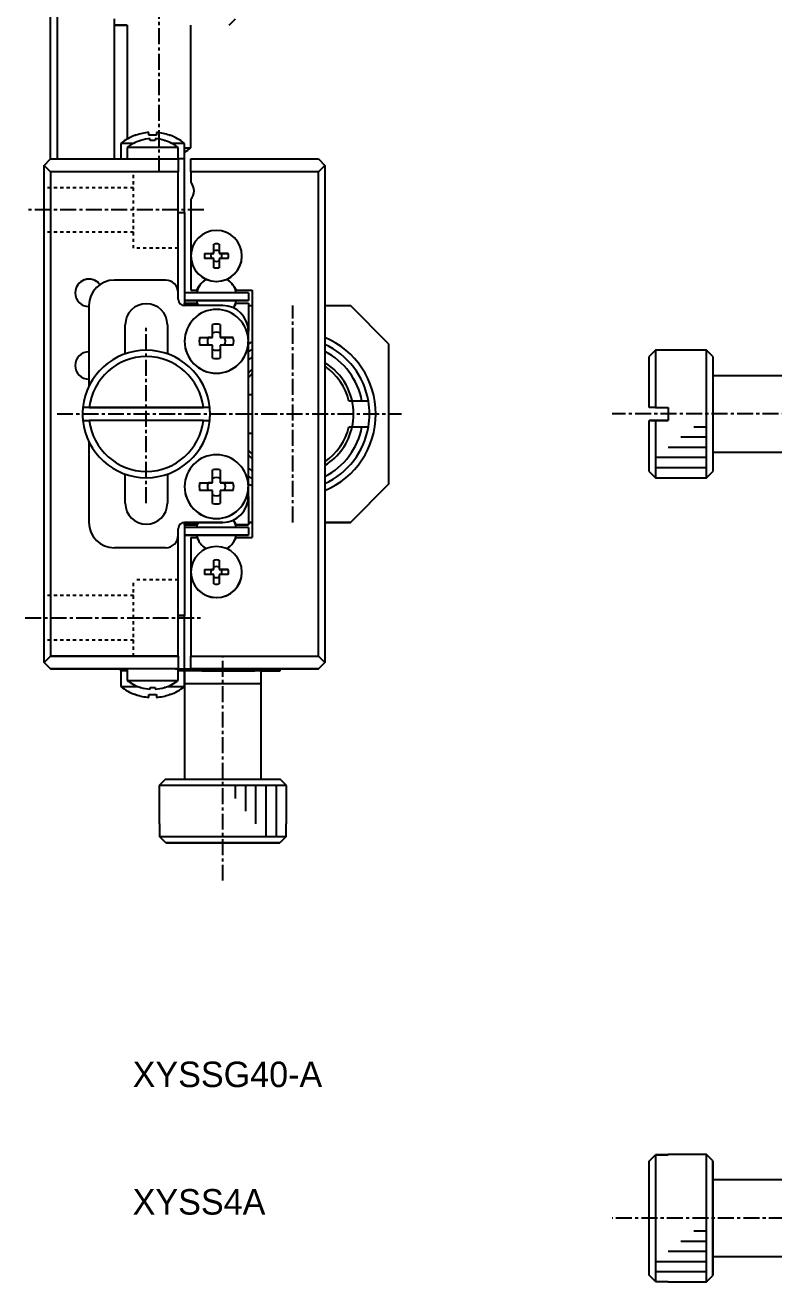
# Model space of a CAD drawing. Extents: x 56 to 220, y 78 to 232.
# Drawn here: x 55.9 to 114.6, y 82.2 to 180.8 of the extents above; entities that cross this region are included whole.
import ezdxf

# ---------------------------------------------------------------- set-up
doc = ezdxf.new("R2010")
doc.units = 0
doc.linetypes.add('CENTER', pattern=[2, 1.25, -0.25, 0.25, -0.25])
doc.linetypes.add('DOT', pattern=[0.5, 0.25, -0.25])
doc.layers.get('0').update_dxf_attribs({"linetype": 'CONTINUOUS'})

msp = doc.modelspace()

# ---------------------------------------------------------------- linework, layer by layer
at = {"color": 1, "linetype": 'CENTER'}
for p, q in [((66.411, 169.275), (66.411, 231.78)), ((69.911, 166.275), (55.911, 166.275)), ((76.911, 141.774), (76.911, 158.774)), ((65.411, 143.275), (65.411, 157.275)), ((58.411, 150.275), (72.411, 150.275)), ((68.411, 150.274), (85.411, 150.274)), ((118.986, 150.275), (101.931, 150.275)), ((55.911, 134.275), (69.911, 134.275)), ((71.411, 113.67), (71.411, 131.275)), ((119.485, 87.2), (101.931, 87.2))]:
    msp.add_line(p, q, dxfattribs=at)
at = {"color": 7, "linetype": 'CONTINUOUS'}
for p, q in [((57.911, 170.275), (57.911, 186.275)), ((58.411, 186.275), (58.411, 170.275)), ((62.911, 170.275), (62.911, 181.275)), ((63.911, 180.775), (62.911, 180.775)), ((62.911, 180.775), (63.911, 180.775)), ((63.911, 180.775), (63.911, 171.839)), ((68.911, 171.152), (68.911, 180.775)), ((71.911, 180.775), (72.411, 181.275)), ((64.594, 172.14), (64.561, 172.14)), ((64.561, 172.14), (64.594, 172.14)), ((64.982, 171.731), (64.961, 171.731)), ((64.961, 171.731), (64.982, 171.731)), ((65.611, 172.14), (65.611, 172.352)), ((66.211, 172.14), (65.611, 172.14)), ((65.711, 171.731), (65.711, 171.862)), ((66.111, 171.731), (65.711, 171.731)), ((66.111, 171.862), (66.111, 171.731)), ((66.211, 172.352), (66.211, 172.14)), ((66.839, 171.731), (66.861, 171.731)), ((66.861, 171.731), (66.839, 171.731)), ((67.227, 172.14), (67.261, 172.14)), ((67.261, 172.14), (67.227, 172.14)), ((63.411, 171.497), (63.411, 170.275)), ((64.403, 171.497), (63.411, 171.497)), ((63.911, 171.173), (63.911, 170.275)), ((67.911, 171.173), (63.911, 171.173)), ((68.411, 171.497), (67.419, 171.497)), ((67.911, 170.275), (67.911, 171.173)), ((68.411, 170.275), (68.411, 171.497)), ((68.411, 171.152), (68.911, 171.152)), ((57.411, 169.775), (57.911, 170.275)), ((57.411, 130.775), (57.411, 169.775)), ((57.911, 169.275), (57.411, 169.775)), ((57.911, 170.275), (67.911, 170.275)), ((68.411, 170.275), (67.911, 170.275)), ((67.911, 170.275), (67.911, 169.275)), ((68.411, 166.075), (68.411, 170.275)), ((68.911, 170.275), (78.911, 170.275)), ((68.911, 169.275), (68.911, 170.275)), ((78.911, 170.275), (79.411, 169.775)), ((79.411, 169.775), (78.911, 169.275)), ((79.411, 169.775), (79.411, 164.775)), ((57.911, 169.275), (57.911, 131.275)), ((67.911, 169.275), (57.911, 169.275)), ((67.911, 169.275), (57.911, 169.275)), ((67.911, 159.775), (67.911, 169.275)), ((78.911, 169.275), (68.911, 169.275)), ((68.911, 169.275), (68.911, 168.437)), ((78.911, 131.275), (78.911, 169.275)), ((68.911, 168.436), (68.911, 168.437)), ((68.911, 167.114), (68.911, 162.675)), ((67.911, 166.075), (68.411, 166.075)), ((68.411, 166.075), (68.411, 159.775)), ((79.411, 164.775), (79.411, 164.774)), ((79.411, 164.775), (79.411, 164.775)), ((79.411, 164.774), (79.411, 148.975)), ((68.911, 162.674), (68.911, 159.975)), ((69.982, 162.875), (70.711, 162.875)), ((69.982, 162.875), (70.524, 162.875)), ((70.711, 162.875), (70.524, 162.875)), ((70.711, 162.875), (70.711, 163.604)), ((71.111, 163.604), (71.111, 162.875)), ((71.297, 162.875), (71.111, 162.875)), ((71.111, 162.875), (71.839, 162.875)), ((71.839, 162.875), (71.297, 162.875)), ((70.711, 162.475), (69.982, 162.475)), ((70.711, 161.746), (70.711, 162.475)), ((71.111, 162.475), (71.111, 161.746)), ((71.839, 162.475), (71.111, 162.475)), ((66.911, 160.775), (62.911, 160.775)), ((67.911, 159.275), (67.911, 159.775)), ((73.411, 159.775), (68.411, 159.775)), ((68.411, 159.775), (68.411, 159.175)), ((68.911, 159.975), (68.911, 159.974)), ((68.911, 159.975), (69.366, 159.975)), ((68.911, 159.974), (69.366, 159.974)), ((69.366, 159.975), (69.536, 160.269)), ((69.366, 159.974), (69.52, 160.241)), ((69.366, 159.974), (69.366, 159.975)), ((72.285, 160.269), (72.455, 159.975)), ((72.301, 160.241), (72.455, 159.974)), ((72.455, 159.975), (73.711, 159.975)), ((72.455, 159.975), (72.455, 159.974)), ((72.455, 159.974), (73.711, 159.974)), ((73.411, 159.775), (73.411, 159.175)), ((73.711, 159.975), (73.711, 151.775)), ((60.911, 158.775), (60.911, 152.455)), ((68.411, 159.175), (73.411, 159.175)), ((68.411, 159.175), (68.411, 158.975)), ((68.411, 159.175), (68.411, 159.175)), ((69.352, 159.174), (68.411, 159.174)), ((68.411, 158.975), (69.366, 158.975)), ((68.411, 158.775), (68.411, 158.975)), ((71.411, 158.775), (68.411, 158.775)), ((72.561, 159.175), (69.261, 159.175)), ((69.352, 159.175), (69.261, 159.174)), ((69.352, 159.175), (69.261, 159.175)), ((69.261, 159.175), (69.352, 159.175)), ((69.352, 159.175), (69.261, 159.175)), ((69.261, 159.175), (69.352, 159.175)), ((69.352, 159.175), (69.261, 159.175)), ((69.261, 159.175), (69.352, 159.175)), ((69.352, 159.175), (69.261, 159.175)), ((69.261, 159.175), (69.352, 159.175)), ((69.352, 159.175), (69.261, 159.175)), ((69.261, 159.175), (69.352, 159.175)), ((69.352, 159.175), (69.261, 159.175)), ((69.261, 159.175), (69.352, 159.175)), ((69.261, 159.175), (69.352, 159.175)), ((69.261, 159.174), (69.352, 159.174)), ((69.482, 158.775), (69.366, 158.975)), ((72.455, 158.975), (72.285, 158.681)), ((72.335, 158.774), (72.339, 158.774)), ((72.455, 158.975), (73.411, 158.975)), ((72.561, 159.174), (72.47, 159.175)), ((72.561, 159.175), (72.47, 159.175)), ((72.561, 159.175), (72.47, 159.175)), ((72.561, 159.175), (72.47, 159.175)), ((72.561, 159.175), (72.47, 159.175)), ((72.561, 159.175), (72.47, 159.175)), ((72.561, 159.175), (72.47, 159.175)), ((72.47, 159.175), (72.561, 159.175)), ((72.47, 159.175), (72.561, 159.175)), ((72.47, 159.175), (72.561, 159.175)), ((72.47, 159.175), (72.561, 159.175)), ((72.47, 159.175), (72.561, 159.175)), ((72.47, 159.175), (72.561, 159.175)), ((72.47, 159.175), (72.561, 159.175)), ((73.411, 159.174), (72.47, 159.174)), ((72.47, 159.174), (72.561, 159.174)), ((73.411, 159.175), (73.411, 159.174)), ((73.411, 158.975), (73.411, 156.775)), ((73.411, 158.774), (73.711, 158.774)), ((79.411, 158.774), (81.411, 158.774)), ((84.411, 155.774), (81.411, 158.774)), ((63.761, 154.995), (63.761, 157.275)), ((67.061, 157.275), (67.061, 154.995)), ((70.611, 156.275), (70.611, 157.291)), ((71.211, 157.291), (71.211, 156.275)), ((73.411, 155.975), (73.411, 156.775)), ((69.594, 156.275), (70.269, 156.275)), ((69.594, 156.275), (70.611, 156.275)), ((70.611, 156.275), (70.269, 156.275)), ((71.552, 156.275), (71.211, 156.275)), ((71.211, 156.275), (72.227, 156.275)), ((72.227, 156.275), (71.552, 156.275)), ((73.411, 153.975), (73.411, 155.975)), ((84.411, 155.774), (84.411, 144.774)), ((70.611, 155.675), (69.594, 155.675)), ((70.611, 154.659), (70.611, 155.675)), ((72.227, 155.675), (71.211, 155.675)), ((71.211, 155.675), (71.211, 154.659)), ((105.336, 155.275), (104.836, 154.775)), ((104.836, 150.775), (104.836, 154.775)), ((105.336, 155.275), (105.336, 150.775)), ((109.336, 155.275), (105.336, 155.275)), ((109.336, 145.275), (109.336, 155.275)), ((109.836, 154.775), (109.336, 155.275)), ((109.836, 154.775), (109.836, 145.775)), ((73.411, 144.575), (73.411, 153.975)), ((73.411, 153.975), (73.411, 153.975)), ((117.336, 153.275), (109.836, 153.275)), ((73.711, 151.775), (73.411, 151.775)), ((73.711, 151.775), (73.711, 151.774)), ((73.711, 151.774), (73.711, 151.575)), ((73.711, 151.575), (73.711, 151.35)), ((73.711, 151.575), (73.711, 151.575)), ((73.711, 151.35), (73.711, 140.575)), ((81.554, 151.274), (81.298, 151.274)), ((82.827, 151.274), (81.554, 151.274)), ((82.319, 151.274), (81.554, 151.274)), ((82.827, 151.274), (82.319, 151.274)), ((70.386, 150.775), (60.436, 150.775)), ((60.939, 150.775), (60.436, 150.775)), ((60.939, 150.775), (69.883, 150.775)), ((70.386, 150.775), (69.883, 150.775)), ((105.336, 150.775), (104.836, 150.775)), ((105.336, 150.775), (106.336, 150.775)), ((106.336, 150.775), (106.336, 149.775)), ((60.436, 149.775), (60.938, 149.775)), ((69.883, 149.775), (60.938, 149.775)), ((69.883, 149.775), (70.386, 149.775)), ((79.411, 148.975), (79.411, 148.775)), ((79.411, 148.975), (79.411, 148.975)), ((81.298, 149.274), (82.319, 149.274)), ((82.319, 149.274), (82.827, 149.274)), ((104.836, 145.775), (104.836, 149.775)), ((105.336, 149.775), (104.836, 149.775)), ((104.836, 149.775), (104.836, 149.775)), ((104.836, 149.775), (105.336, 149.775)), ((105.336, 149.775), (105.336, 145.275)), ((106.336, 149.775), (105.336, 149.775)), ((105.336, 149.775), (106.336, 149.775)), ((60.911, 148.096), (60.911, 141.775)), ((73.411, 148.775), (73.711, 148.775)), ((79.411, 148.775), (79.411, 132.775)), ((109.836, 147.275), (117.336, 147.275)), ((70.611, 144.875), (70.611, 145.891)), ((71.211, 145.891), (71.211, 144.875)), ((63.761, 143.275), (63.761, 145.555)), ((67.061, 145.555), (67.061, 143.275)), ((104.836, 145.775), (105.336, 145.275)), ((105.336, 145.275), (109.336, 145.275)), ((109.336, 145.275), (109.836, 145.775)), ((69.594, 144.875), (70.269, 144.875)), ((69.594, 144.875), (70.611, 144.875)), ((70.611, 144.275), (69.594, 144.275)), ((70.611, 144.875), (70.269, 144.875)), ((70.611, 143.259), (70.611, 144.275)), ((71.552, 144.875), (71.211, 144.875)), ((71.211, 144.875), (72.227, 144.875)), ((71.211, 144.275), (71.211, 143.259)), ((72.227, 144.275), (71.211, 144.275)), ((72.227, 144.875), (71.552, 144.875)), ((73.411, 143.975), (73.411, 144.575)), ((73.411, 143.975), (73.411, 143.975)), ((73.411, 143.775), (73.411, 143.975)), ((84.411, 144.774), (81.411, 141.774)), ((81.411, 141.774), (84.411, 144.774)), ((84.411, 144.774), (84.411, 144.774)), ((73.411, 143.775), (73.411, 141.575)), ((67.911, 140.775), (67.911, 141.275)), ((71.411, 141.775), (68.411, 141.775)), ((68.411, 141.775), (71.411, 141.775)), ((68.411, 141.575), (68.411, 141.775)), ((68.411, 141.575), (68.411, 141.575)), ((69.366, 141.575), (68.411, 141.575)), ((68.411, 141.575), (68.411, 141.375)), ((68.411, 141.574), (69.366, 141.574)), ((73.411, 141.375), (68.411, 141.375)), ((68.411, 141.375), (68.411, 140.775)), ((69.482, 141.775), (69.366, 141.574)), ((69.366, 141.575), (69.482, 141.775)), ((69.366, 141.574), (69.366, 141.575)), ((69.482, 141.774), (69.485, 141.774)), ((69.482, 141.774), (69.485, 141.774)), ((72.285, 141.869), (72.455, 141.575)), ((72.455, 141.574), (72.301, 141.841)), ((72.336, 141.774), (72.34, 141.774)), ((72.336, 141.774), (72.34, 141.774)), ((73.411, 141.575), (72.455, 141.575)), ((72.455, 141.575), (72.455, 141.574)), ((72.455, 141.574), (73.411, 141.574)), ((73.411, 141.774), (73.711, 141.774)), ((73.711, 141.774), (73.411, 141.774)), ((73.411, 141.574), (73.411, 141.575)), ((73.411, 141.375), (73.411, 140.775)), ((79.411, 141.774), (81.411, 141.774)), ((81.411, 141.774), (79.411, 141.774)), ((81.411, 141.774), (81.411, 141.774)), ((67.911, 131.275), (67.911, 140.775)), ((68.411, 140.775), (73.411, 140.775)), ((68.411, 140.775), (68.411, 134.475)), ((68.411, 140.775), (68.411, 140.775)), ((69.352, 140.774), (68.411, 140.774)), ((68.911, 140.575), (68.911, 137.875)), ((68.911, 140.575), (69.366, 140.575)), ((72.561, 140.775), (69.261, 140.775)), ((69.352, 140.775), (69.261, 140.774)), ((69.352, 140.775), (69.261, 140.775)), ((69.261, 140.775), (69.352, 140.775)), ((69.352, 140.775), (69.261, 140.775)), ((69.261, 140.775), (69.352, 140.775)), ((69.352, 140.775), (69.261, 140.775)), ((69.261, 140.775), (69.352, 140.775)), ((69.352, 140.775), (69.261, 140.775)), ((69.261, 140.775), (69.352, 140.775)), ((69.352, 140.775), (69.261, 140.775)), ((69.261, 140.775), (69.352, 140.775)), ((69.352, 140.775), (69.261, 140.775)), ((69.261, 140.775), (69.352, 140.775)), ((69.261, 140.775), (69.352, 140.775)), ((69.261, 140.774), (69.352, 140.774)), ((69.366, 140.575), (69.536, 140.281)), ((72.285, 140.281), (72.455, 140.575)), ((72.455, 140.575), (73.711, 140.575)), ((72.561, 140.774), (72.47, 140.775)), ((72.561, 140.775), (72.47, 140.775)), ((72.561, 140.775), (72.47, 140.775)), ((72.561, 140.775), (72.47, 140.775)), ((72.561, 140.775), (72.47, 140.775)), ((72.561, 140.775), (72.47, 140.775)), ((72.561, 140.775), (72.47, 140.775)), ((72.47, 140.775), (72.561, 140.775)), ((72.47, 140.775), (72.561, 140.775)), ((72.47, 140.775), (72.561, 140.775)), ((72.47, 140.775), (72.561, 140.775)), ((72.47, 140.775), (72.561, 140.775)), ((72.47, 140.775), (72.561, 140.775)), ((72.47, 140.775), (72.561, 140.775)), ((73.411, 140.774), (72.47, 140.774)), ((72.47, 140.774), (72.561, 140.774)), ((73.411, 140.775), (73.411, 140.774)), ((66.911, 139.775), (62.911, 139.775)), ((66.911, 139.775), (62.911, 139.775)), ((69.982, 138.075), (70.711, 138.075)), ((69.982, 138.075), (70.524, 138.075)), ((70.711, 138.075), (70.524, 138.075)), ((70.711, 138.075), (70.711, 138.804)), ((71.111, 138.804), (71.111, 138.075)), ((71.297, 138.075), (71.111, 138.075)), ((71.111, 138.075), (71.839, 138.075)), ((71.839, 138.075), (71.297, 138.075)), ((68.911, 137.874), (68.911, 131.275)), ((70.711, 137.675), (69.982, 137.675)), ((70.711, 136.946), (70.711, 137.675)), ((71.839, 137.675), (71.111, 137.675)), ((71.111, 137.675), (71.111, 136.946)), ((67.911, 134.475), (68.411, 134.475)), ((68.411, 134.475), (67.911, 134.475)), ((68.411, 130.275), (68.411, 134.475)), ((79.411, 132.775), (79.411, 132.774)), ((79.411, 132.775), (79.411, 132.775)), ((79.411, 132.774), (79.411, 130.775)), ((57.411, 130.775), (57.911, 131.275)), ((67.911, 131.275), (57.911, 131.275)), ((57.911, 131.275), (67.911, 131.275)), ((67.911, 131.275), (67.911, 130.275)), ((68.911, 131.275), (78.911, 131.275)), ((68.911, 130.275), (68.911, 131.275)), ((78.911, 131.275), (79.411, 130.775)), ((57.411, 130.775), (57.761, 130.425)), ((57.761, 130.425), (57.411, 130.775)), ((57.911, 130.275), (57.411, 130.775)), ((57.411, 130.775), (57.411, 130.775)), ((57.411, 130.775), (57.411, 130.775)), ((57.411, 130.774), (57.411, 130.775)), ((57.411, 130.774), (57.911, 130.274)), ((57.761, 130.425), (57.761, 130.425)), ((67.911, 130.275), (57.911, 130.275)), ((57.911, 130.275), (57.911, 130.274)), ((57.911, 130.274), (63.411, 130.274)), ((63.411, 130.275), (63.111, 130.275)), ((63.911, 130.275), (63.111, 130.275)), ((63.111, 130.275), (63.111, 130.275)), ((63.411, 130.275), (63.911, 130.275)), ((63.411, 130.275), (63.411, 130.275)), ((63.411, 130.125), (63.411, 130.275)), ((63.411, 130.125), (63.411, 128.902)), ((63.911, 130.125), (63.411, 130.125)), ((63.411, 130.125), (63.411, 130.125)), ((63.911, 130.275), (63.911, 129.377)), ((67.661, 130.275), (67.911, 130.275)), ((67.911, 130.275), (67.661, 130.275)), ((67.911, 130.275), (68.411, 130.275)), ((67.911, 129.377), (67.911, 130.275)), ((68.411, 130.125), (67.911, 130.125)), ((68.411, 130.275), (68.911, 130.275)), ((68.411, 130.125), (68.411, 129.125)), ((68.411, 128.902), (68.411, 130.125)), ((68.911, 130.125), (68.411, 130.125)), ((69.761, 130.125), (68.411, 130.125)), ((78.911, 130.275), (68.911, 130.275)), ((68.911, 130.275), (68.911, 130.274)), ((68.911, 130.275), (68.911, 130.275)), ((68.911, 130.275), (69.911, 130.275)), ((68.911, 130.125), (68.911, 130.275)), ((69.911, 130.125), (68.911, 130.125)), ((69.761, 130.125), (73.061, 130.125)), ((73.061, 130.125), (69.761, 130.125)), ((69.911, 130.275), (71.411, 130.275)), ((69.911, 130.125), (73.911, 130.125)), ((70.336, 130.275), (72.486, 130.275)), ((71.411, 130.275), (73.911, 130.275)), ((74.411, 130.125), (73.061, 130.125)), ((73.911, 130.275), (75.911, 130.275)), ((75.911, 130.125), (73.911, 130.125)), ((74.411, 130.125), (75.911, 130.125)), ((74.411, 129.125), (74.411, 130.125)), ((75.911, 130.125), (75.911, 130.275)), ((75.911, 130.274), (78.911, 130.274)), ((75.911, 130.125), (75.911, 130.125)), ((79.411, 130.775), (78.911, 130.275)), ((78.911, 130.274), (79.411, 130.774)), ((78.911, 130.274), (78.911, 130.275)), ((79.411, 130.775), (79.411, 130.774)), ((63.911, 129.377), (67.911, 129.377)), ((63.411, 128.902), (64.726, 128.902)), ((64.594, 128.26), (64.561, 128.26)), ((64.561, 128.26), (64.594, 128.26)), ((64.982, 128.819), (64.961, 128.819)), ((64.961, 128.819), (64.982, 128.819)), ((65.611, 128.26), (66.211, 128.26)), ((65.611, 128.047), (65.611, 128.26)), ((65.711, 128.688), (65.711, 128.819)), ((65.711, 128.819), (66.111, 128.819)), ((66.111, 128.819), (66.111, 128.688)), ((66.211, 128.26), (66.211, 128.047)), ((66.839, 128.819), (66.861, 128.819)), ((66.861, 128.819), (66.839, 128.819)), ((67.095, 128.902), (68.411, 128.902)), ((67.227, 128.26), (67.261, 128.26)), ((67.261, 128.26), (67.227, 128.26)), ((68.411, 129.125), (71.411, 129.125)), ((68.411, 129.125), (71.411, 129.125)), ((68.411, 129.125), (68.411, 128.902)), ((68.411, 128.902), (68.411, 121.625)), ((71.411, 129.125), (74.411, 129.125)), ((71.411, 129.125), (74.411, 129.125)), ((74.411, 121.625), (74.411, 129.125)), ((66.911, 121.625), (66.411, 121.125)), ((66.911, 121.625), (75.911, 121.625)), ((76.411, 121.125), (75.911, 121.625)), ((76.411, 121.125), (66.411, 121.125)), ((66.411, 121.125), (66.411, 118.125)), ((76.411, 118.125), (76.411, 121.125)), ((66.436, 118.125), (66.411, 118.125)), ((66.411, 118.125), (66.436, 118.125)), ((66.436, 118.125), (66.436, 117.125)), ((76.386, 117.125), (76.386, 118.125)), ((76.386, 118.125), (76.411, 118.125)), ((76.411, 118.125), (76.386, 118.125)), ((66.436, 117.125), (76.386, 117.125)), ((66.939, 116.625), (66.436, 117.125)), ((66.939, 116.625), (75.883, 116.625)), ((75.883, 116.625), (66.939, 116.625)), ((66.939, 116.625), (75.883, 116.625)), ((75.883, 116.625), (66.939, 116.625)), ((76.386, 117.125), (75.883, 116.625)), ((104.836, 91.672), (105.336, 92.175)), ((105.336, 92.175), (105.336, 82.225)), ((106.336, 92.175), (105.336, 92.175)), ((105.336, 92.175), (106.336, 92.175)), ((109.336, 92.2), (106.336, 92.2)), ((106.336, 92.2), (106.336, 92.175)), ((109.336, 82.2), (109.336, 92.2)), ((109.836, 91.7), (109.336, 92.2)), ((109.836, 90.2), (109.836, 91.7)), ((109.836, 91.7), (109.836, 82.7)), ((104.836, 82.728), (104.836, 91.672)), ((117.113, 90.2), (109.836, 90.2)), ((109.836, 90.2), (109.836, 84.2)), ((109.836, 84.2), (109.836, 90.2)), ((109.836, 84.2), (117.336, 84.2)), ((109.836, 82.7), (109.836, 84.2)), ((105.336, 82.225), (104.836, 82.728)), ((105.336, 82.225), (106.336, 82.225)), ((106.336, 82.225), (106.336, 82.2)), ((106.336, 82.2), (109.336, 82.2)), ((109.336, 82.2), (109.836, 82.7))]:
    msp.add_line(p, q, dxfattribs=at)
at = {"color": 3, "linetype": 'DOT'}
for p, q in [((64.411, 163.275), (64.411, 169.275)), ((64.411, 168.025), (57.411, 168.025)), ((64.411, 164.525), (57.411, 164.525)), ((67.911, 163.275), (64.411, 163.275)), ((64.411, 131.275), (64.411, 137.275)), ((67.911, 137.275), (64.411, 137.275)), ((64.411, 136.025), (57.411, 136.025)), ((64.411, 132.525), (57.411, 132.525))]:
    msp.add_line(p, q, dxfattribs=at)
at = {"color": 3, "linetype": 'CONTINUOUS'}
for p, q in [((69.536, 160.269), (69.536, 160.269)), ((69.788, 160.598), (69.788, 160.598)), ((72.033, 160.598), (72.033, 160.598)), ((72.285, 160.269), (72.285, 160.269)), ((108.336, 149.275), (109.336, 149.275)), ((107.336, 148.475), (109.336, 148.475)), ((106.336, 147.675), (109.336, 147.675)), ((105.336, 146.875), (109.336, 146.875)), ((105.336, 146.075), (109.336, 146.075)), ((72.285, 141.869), (72.285, 141.869)), ((68.411, 130.125), (68.411, 130.275)), ((69.911, 130.125), (69.911, 130.275)), ((73.911, 130.125), (73.911, 130.275)), ((72.411, 120.125), (72.411, 121.125)), ((73.211, 119.125), (73.211, 121.125)), ((74.011, 118.125), (74.011, 121.125)), ((74.811, 117.125), (74.811, 121.125)), ((75.611, 117.125), (75.611, 121.125)), ((108.336, 86.2), (109.336, 86.2)), ((107.336, 85.4), (109.336, 85.4)), ((105.336, 83.8), (109.336, 83.8)), ((106.336, 84.6), (109.336, 84.6)), ((105.336, 83), (109.336, 83))]:
    msp.add_line(p, q, dxfattribs=at)
at = {"color": 7, "linetype": 'CONTINUOUS'}
for centre, radius, start, end in [((65.911, 168.375), 4, 109.72463, 128.68219), ((65.911, 168.675), 3.2, 107.27001, 128.68219), ((65.911, 168.375), 3.989, 94.31339, 109.2682), ((65.911, 168.675), 3.194, 93.59035, 106.90526), ((65.911, 168.675), 3.194, 73.09474, 86.40965), ((65.911, 168.375), 3.989, 70.7318, 85.68661), ((65.911, 168.675), 3.2, 51.31781, 72.72999), ((65.911, 168.375), 4, 51.31781, 70.27537), ((66.411, 174.275), 4, 300.00007, 308.68221), ((68.161, 167.775), 1, 0, 41.40962), ((68.161, 167.774), 1, 0, 41.40962), ((68.161, 167.775), 1, 318.59038, 0), ((70.911, 162.675), 2, 90, 180), ((70.911, 162.675), 2, 0, 90), ((70.911, 162.675), 2, 180, 0), ((70.911, 162.675), 2, 180, 358.85248), ((70.911, 162.675), 0.95, 167.8468, 192.1532), ((70.911, 162.675), 0.435, 152.63352, 207.36648), ((70.911, 162.675), 0.95, 77.8468, 102.1532), ((70.911, 162.675), 0.435, 62.63352, 117.36648), ((70.911, 162.675), 0.435, 332.63352, 27.36648), ((70.911, 162.675), 0.95, 347.8468, 12.1532), ((70.911, 162.675), 2, 358.85248, 0), ((70.911, 162.675), 0.435, 242.63352, 297.36648), ((70.911, 162.675), 0.95, 257.8468, 282.1532), ((60.911, 159.775), 1.075, 90, 180), ((60.911, 159.775), 1.075, 90, 180), ((60.911, 159.775), 1.075, 36.80088, 90), ((60.911, 159.775), 1.075, 36.79505, 90), ((62.911, 158.775), 2, 90, 180), ((66.911, 159.775), 1, 0, 90), ((70.911, 159.475), 1.587, 120.42799, 169.12587), ((71.026, 159.36), 1.75, 121.88153, 135), ((71.026, 159.359), 1.75, 121.88215, 131.93415), ((70.911, 159.475), 1.587, 10.87413, 59.54033), ((70.796, 159.36), 1.75, 45, 58.11847), ((70.796, 159.359), 1.75, 48.06585, 58.11785), ((60.911, 159.775), 1.075, 180, 270), ((70.911, 159.475), 1.587, 135, 150), ((70.911, 159.475), 1.587, 30, 45), ((65.411, 157.275), 1.65, 0, 180), ((65.411, 157.275), 1.65, 0, 180), ((68.411, 159.275), 0.5, 180, 270), ((70.911, 159.474), 1.587, 190.89271, 206.16926), ((70.911, 159.475), 1.587, 190.90067, 206.17798), ((70.911, 159.475), 1.587, 190.90598, 206.18378), ((70.911, 159.475), 1.587, 190.91129, 206.18959), ((71.411, 156.775), 2, 0, 90), ((70.911, 159.475), 1.587, 330.51513, 349.08871), ((70.911, 159.475), 1.587, 330.75102, 349.09402), ((70.911, 159.475), 1.587, 330.92882, 349.09932), ((70.911, 159.474), 1.587, 331.14486, 349.10729), ((70.911, 155.975), 2.5, 0, 180), ((70.911, 159.475), 1.587, 326.45548, 330), ((70.911, 155.975), 1.35, 77.16041, 102.83959), ((70.911, 155.975), 2.5, 180, 0), ((70.911, 155.975), 2.5, 180, 358.85253), ((70.911, 155.975), 1.35, 167.16041, 192.83959), ((70.911, 155.975), 0.708, 154.94809, 205.05191), ((70.911, 155.975), 0.708, 64.94809, 115.05191), ((70.911, 155.975), 0.708, 334.94809, 25.05191), ((70.911, 155.975), 1.35, 347.16041, 12.83959), ((70.911, 155.975), 2.5, 358.85253, 0), ((76.911, 150.274), 6.5, 119.49237, 122.57897), ((76.911, 150.274), 6.5, 119.49237, 122.57897), ((76.911, 150.274), 6.5, 0, 67.38013), ((76.911, 150.274), 6.5, 0, 67.38013), ((60.911, 154.075), 1.075, 90, 180), ((60.911, 154.075), 1.075, 90, 180), ((65.411, 150.275), 5, 5.73795, 174.25961), ((65.411, 150.275), 4.5, 6.37815, 173.61941), ((70.911, 155.975), 0.708, 244.94809, 295.05191), ((76.911, 150.274), 6, 122.23095, 125.68533), ((76.911, 150.274), 6, 9.59421, 65.37568), ((76.911, 150.274), 5.5, 10.47582, 62.96431), ((60.911, 154.075), 1.075, 180, 270), ((70.911, 155.975), 1.35, 257.16041, 282.83959), ((76.911, 150.274), 5.5, 125.57853, 129.5212), ((76.911, 150.274), 4.75, 132.35205, 137.4631), ((76.911, 150.274), 4.75, 359.47844, 58.24314), ((76.911, 150.274), 4.5, 12.83973, 56.25101), ((76.911, 150.274), 4.5, 135.32539, 141.05756), ((76.911, 150.274), 6, 359.99981, 9.59421), ((65.411, 150.275), 5, 174.25961, 179.99999), ((65.411, 150.275), 5, 179.99878, 185.73761), ((65.411, 150.275), 5, 179.99999, 185.73795), ((65.411, 150.275), 5, 359.99999, 5.73795), ((65.411, 150.275), 5, 354.25995, 359.99999), ((65.411, 150.275), 5, 354.25961, 359.99999), ((76.911, 150.274), 6.5, 292.61986, 0), ((76.911, 150.274), 4.75, 347.84694, 359.47844), ((76.911, 150.274), 6, 350.40444, 359.99981), ((76.911, 150.274), 6, 350.40607, 359.99981), ((65.411, 150.275), 5, 185.73761, 354.25995), ((65.411, 150.275), 5, 185.73795, 354.25961), ((65.411, 150.275), 4.5, 186.37815, 353.61941), ((76.911, 150.274), 6, 294.62432, 350.40444), ((76.911, 150.274), 6, 294.62432, 350.40607), ((76.911, 150.274), 4.75, 301.75686, 347.84694), ((76.911, 150.274), 4.5, 303.74899, 347.16055), ((76.911, 150.274), 5.5, 297.03569, 349.52446), ((70.911, 144.575), 2.5, 0, 180), ((76.911, 150.274), 4.5, 218.94244, 224.67461), ((76.911, 150.274), 4.75, 222.5369, 227.64795), ((70.911, 144.575), 1.35, 77.16041, 102.83959), ((76.911, 150.274), 5.5, 230.4788, 234.42147), ((70.911, 144.575), 0.708, 64.94809, 115.05191), ((76.911, 150.274), 6, 234.31467, 237.76905), ((76.911, 150.274), 6, 234.31467, 237.76905), ((70.911, 144.575), 2.5, 180, 0), ((70.911, 144.575), 2.5, 180, 358.85253), ((70.911, 144.575), 1.35, 167.16041, 192.83959), ((70.911, 144.575), 0.708, 154.94809, 205.05191), ((70.911, 144.575), 0.708, 244.94809, 295.05191), ((70.911, 144.575), 0.708, 334.94809, 25.05191), ((70.911, 144.575), 1.35, 347.16041, 12.83959), ((70.911, 144.575), 2.5, 358.85253, 0), ((76.911, 150.274), 6.5, 237.42103, 240.50763), ((65.411, 143.275), 1.65, 180, 0), ((70.911, 144.575), 1.35, 257.16041, 282.83959), ((71.411, 143.775), 2, 270, 0), ((71.411, 143.775), 2, 270, 0), ((70.911, 141.075), 1.587, 10.87414, 33.5489), ((70.911, 141.075), 1.587, 30, 33.54462), ((62.911, 141.775), 2, 180, 270), ((68.411, 141.275), 0.5, 90, 180), ((68.411, 141.275), 0.5, 90, 180), ((70.911, 141.075), 1.587, 153.87344, 169.12586), ((66.911, 140.775), 1, 270, 0), ((66.911, 140.775), 1, 270, 0), ((70.911, 141.075), 1.587, 190.89878, 208.994), ((70.911, 141.075), 1.587, 190.90408, 209.15539), ((70.911, 141.075), 1.587, 190.90939, 209.35603), ((70.911, 141.075), 1.587, 190.91205, 209.48486), ((70.911, 141.075), 1.587, 210, 225), ((70.911, 141.075), 1.587, 315, 330), ((70.911, 141.075), 1.587, 330.51514, 349.08871), ((70.911, 141.075), 1.587, 330.64398, 349.09136), ((70.911, 141.075), 1.587, 330.84461, 349.09667), ((70.911, 141.075), 1.587, 331.00601, 349.10198), ((70.911, 137.875), 2, 90, 180), ((71.026, 141.19), 1.75, 225, 238.14601), ((70.911, 141.075), 1.587, 227.04218, 239.59255), ((70.911, 141.075), 1.587, 227.56279, 239.5896), ((70.911, 141.075), 1.587, 228.38133, 239.58371), ((70.911, 141.075), 1.587, 229.04656, 239.57782), ((70.911, 137.875), 2, 0, 90), ((70.911, 141.075), 1.587, 300.40745, 312.95781), ((70.911, 141.075), 1.587, 300.4104, 312.4372), ((70.911, 141.075), 1.587, 300.41629, 311.61866), ((70.911, 141.075), 1.587, 300.42218, 310.95343), ((70.796, 141.19), 1.75, 301.85399, 315), ((70.911, 137.875), 0.95, 167.8468, 192.1532), ((70.911, 137.875), 0.435, 152.63352, 207.36648), ((70.911, 137.875), 0.95, 77.8468, 102.1532), ((70.911, 137.875), 0.435, 62.63352, 117.36648), ((70.911, 137.875), 0.435, 332.63352, 27.36648), ((70.911, 137.875), 0.95, 347.8468, 12.1532), ((70.911, 137.875), 2, 180, 0), ((70.911, 137.875), 2, 180, 358.85248), ((70.911, 137.875), 0.435, 242.63352, 297.36648), ((70.911, 137.875), 2, 358.85248, 0), ((70.911, 137.875), 0.95, 257.8468, 282.1532), ((65.911, 131.875), 3.2, 231.31781, 252.72999), ((65.911, 131.875), 3.2, 287.27001, 308.68219), ((65.911, 132.025), 4, 231.31781, 250.27537), ((65.911, 132.025), 3.989, 250.7318, 253.71224), ((65.911, 132.025), 3.989, 250.7318, 265.68661), ((65.911, 131.875), 3.194, 253.09474, 266.40965), ((65.911, 131.875), 3.194, 273.59035, 286.90526), ((65.911, 132.025), 3.989, 274.31339, 289.2682), ((65.911, 132.025), 4, 289.72463, 308.68219)]:
    msp.add_arc(centre, radius, start, end, dxfattribs=at)
at = {"color": 3, "linetype": 'CONTINUOUS'}
for centre, start in [((60.911, 159.775), 36.79921), ((60.911, 154.075), 90)]:
    msp.add_arc(centre, 1.075, start, 180, dxfattribs=at)

# ---------------------------------------------------------------- texts
at = {"color": 7, "linetype": 'CONTINUOUS'}
for s, p in [('XYSSG40-A', (64.341, 97.477)), ('XYSS4A', (64.341, 87.477))]:
    msp.add_text(s, height=2, dxfattribs=at).set_placement(p)

doc.saveas('drawing.dxf')
